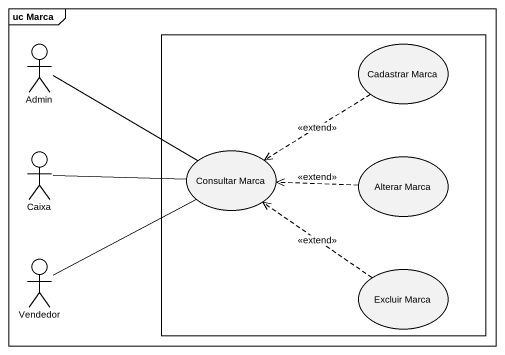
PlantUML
@startuml
mainframe uc Marca
rectangle " " as rectangle1 {
  usecase "Cadastrar Marca" as Cadastrar_Marca
  usecase "Consultar Marca" as Consultar_Marca
  usecase "Alterar Marca" as Alterar_Marca
  usecase "Excluir Marca" as Excluir_Marca
}
actor Admin
actor Caixa
actor Vendedor
Admin -right- Consultar_Marca
Cadastrar_Marca ..> Consultar_Marca : <<extend>>
Caixa -right- Consultar_Marca
Alterar_Marca .left.> Consultar_Marca : <<extend>>
Vendedor -up- Consultar_Marca
Excluir_Marca .up.> Consultar_Marca : <<extend>>
@enduml
